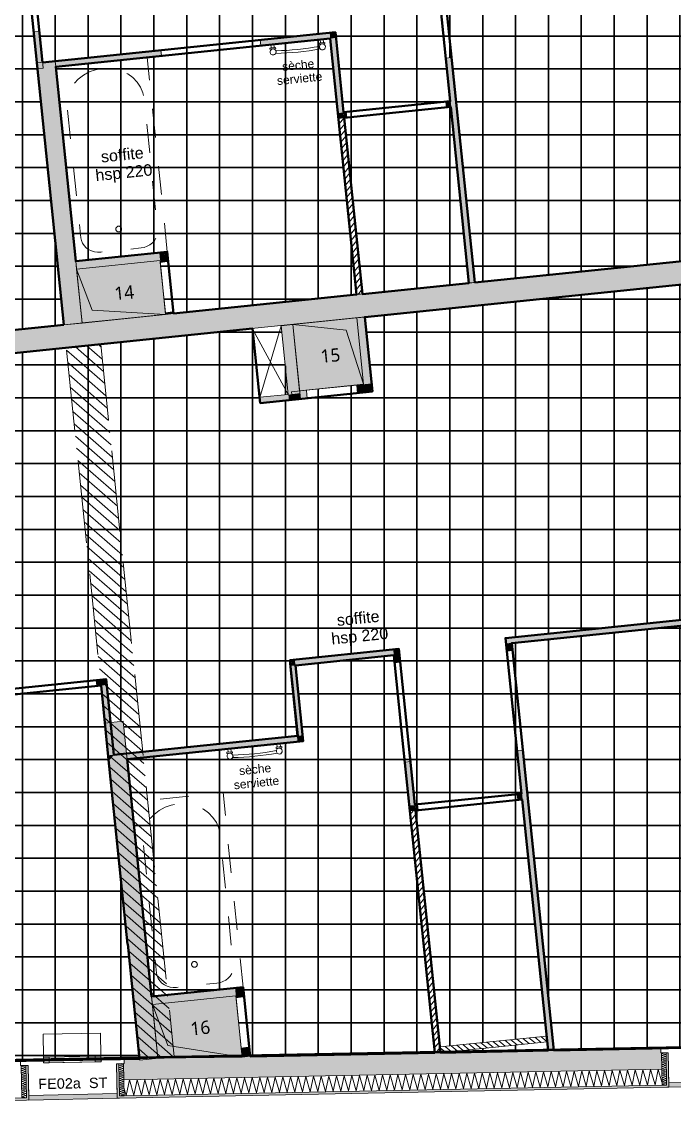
# Model space of a CAD drawing. Header units: metres. Extents: x 399 to 3028, y -427 to 863.
# Drawn here: x 721.58 to 727.25, y -333.66 to -324.22 of the extents above; entities that cross this region are included whole.
import ezdxf

# ---------------------------------------------------------------- set-up
doc = ezdxf.new("R2010")
doc.units = ezdxf.units.M
doc.linetypes.add('IMPORT-Lignes cachées _9_', pattern=[0.978056, 0.705556, -0.2725])
doc.linetypes.add('IMPORT-Traits plan _6_', pattern=[0.5, 0.25, -0.25])
for name, color, linetype, lineweight in [('01-Dalles_3D_Stylo_No__1', 250, 'Continuous', 9), ('01-Hatch poutres_Stylo_No__1', 250, 'Continuous', 9), ('01-Murs LOGTS', 250, 'Continuous', 9), ('01-Murs LOGTS_Stylo_No__1', 250, 'Continuous', 9), ('01-Murs_structure', 250, 'Continuous', 9), ('01-Murs_structure_Stylo_No__1', 250, 'Continuous', 9), ('01-Murs_structure_Stylo_No__2', 8, 'Continuous', 9), ('01-Poutres_structure_Stylo_No__1', 250, 'Continuous', 9), ('01-Tole ajourée_Stylo_No__1', 250, 'Continuous', 9), ('01-Tole ajourée_Stylo_No__2', 8, 'Continuous', 9), ('02-Cloisons_2nd oeuvre', 250, 'Continuous', 9), ('02-Cloisons_2nd oeuvre_Stylo_No__1', 250, 'Continuous', 9), ('02-Cloisons_2nd oeuvre_Stylo_No__47', 7, 'Continuous', 18), ('02-Gaines numerotées_Stylo_No__1', 250, 'Continuous', 9), ('02-Gaines numerotées_Stylo_No__2', 8, 'Continuous', 9), ('02-Gaines numerotées_Stylo_No__83', 7, 'Continuous', 18), ('03-Mobilier 2D_2D_Stylo_No__1', 250, 'Continuous', 9), ('03-Mobilier_3D_Stylo_No__2', 8, 'Continuous', 9), ('03-Radiateurs_Stylo_No__1', 250, 'Continuous', 9), ('04-Textes 50 _text_Stylo_No__7', 7, 'Continuous', 18), ('06-SHAB pièces 50_Stylo_No__102', 71, 'Continuous', 50), ('AES-Charge', 5, 'Continuous', 35), ('Fenêtres ARCHICAD_Stylo_No__1', 250, 'Continuous', 9), ('Marques de fenêtre ARCHICAD_Stylo_No__1', 250, 'Continuous', 9), ('Plan De Charge - PH R_1_dwg', 8, 'Continuous', 9)]:
    doc.layers.add(name, color=color, linetype=linetype, lineweight=lineweight)
doc.styles.add('Arial', font='arial.ttf', dxfattribs={"height": 0.1})
doc.styles.add('Arial_4', font='arial.ttf', dxfattribs={"height": 0.075})
doc.styles.add('Arial_6', font='arial.ttf', dxfattribs={"height": 0.09})
doc.styles.add('Malgun Gothic Semilight', font='malgunsl.ttf', dxfattribs={"height": 0.115})

# ---------------------------------------------------------------- blocks, each defined once
blk = doc.blocks.new('Plan De Charge - PH R_1_dwg__X390-779606-Plan De Charge - PH R_1 1_100')
at = {"layer": '01-Murs_structure_Stylo_No__2'}
blk.add_line((375.9722, -333.3267), (376.0042, -333.4373), dxfattribs=at)
at = {"layer": '01-Murs_structure_Stylo_No__2', "flags": 128}
for points in [[(374.8391, -333.3492), (374.8775, -333.4817), (374.9058, -333.3479)], [(374.9058, -333.3479), (374.9441, -333.4804), (374.9724, -333.3465)], [(374.9724, -333.3465), (375.0108, -333.479), (375.0391, -333.3452)], [(375.0391, -333.3452), (375.0774, -333.4777), (375.1057, -333.3439)], [(375.1057, -333.3439), (375.1441, -333.4764), (375.1724, -333.3426)], [(375.1724, -333.3426), (375.2107, -333.4751), (375.239, -333.3412)], [(375.239, -333.3412), (375.2774, -333.4737), (375.3057, -333.3399)], [(375.3057, -333.3399), (375.344, -333.4724), (375.3723, -333.3386)], [(375.3723, -333.3386), (375.4107, -333.4711), (375.439, -333.3373)], [(375.439, -333.3373), (375.4773, -333.4698), (375.5057, -333.3359)], [(375.5057, -333.3359), (375.544, -333.4685), (375.5723, -333.3346)], [(375.5723, -333.3346), (375.6107, -333.4671), (375.639, -333.3333)], [(375.639, -333.3333), (375.6773, -333.4658), (375.7056, -333.332)], [(375.7056, -333.332), (375.744, -333.4645), (375.7723, -333.3306)], [(375.7723, -333.3306), (375.8106, -333.4632), (375.8389, -333.3293)], [(375.8389, -333.3293), (375.8773, -333.4618), (375.9056, -333.328)], [(375.9056, -333.328), (375.9439, -333.4605), (375.9722, -333.3267)], [(371.3248, -333.4826), (371.3448, -333.5519), (371.3731, -333.418), (371.4115, -333.5506), (371.4398, -333.4167)], [(371.4398, -333.4167), (371.4781, -333.5492), (371.5064, -333.4154)], [(371.5064, -333.4154), (371.5448, -333.5479), (371.5731, -333.4141)], [(371.5731, -333.4141), (371.6114, -333.5466), (371.6398, -333.4127)], [(371.6398, -333.4127), (371.6781, -333.5453), (371.7064, -333.4114)], [(371.7064, -333.4114), (371.7448, -333.5439), (371.7731, -333.4101)], [(371.7731, -333.4101), (371.8114, -333.5426), (371.8397, -333.4088)], [(371.8397, -333.4088), (371.8781, -333.5413), (371.9064, -333.4075)], [(371.9064, -333.4075), (371.9447, -333.54), (371.973, -333.4061)], [(371.973, -333.4061), (372.0114, -333.5386), (372.0397, -333.4048)], [(372.0397, -333.4048), (372.078, -333.5373), (372.1063, -333.4035)], [(372.1063, -333.4035), (372.1447, -333.536), (372.173, -333.4022)], [(372.173, -333.4022), (372.2113, -333.5347), (372.2396, -333.4008)], [(372.2396, -333.4008), (372.278, -333.5333), (372.3063, -333.3995)], [(372.3063, -333.3995), (372.3446, -333.532), (372.3729, -333.3982)], [(372.3729, -333.3982), (372.4113, -333.5307), (372.4396, -333.3969)], [(372.4396, -333.3969), (372.4779, -333.5294), (372.5062, -333.3955)], [(372.5062, -333.3955), (372.5446, -333.528), (372.5729, -333.3942)], [(372.5729, -333.3942), (372.6112, -333.5267), (372.6396, -333.3929)], [(372.6396, -333.3929), (372.6779, -333.5254), (372.7062, -333.3916)], [(372.7062, -333.3916), (372.7446, -333.5241), (372.7729, -333.3902)], [(372.7729, -333.3902), (372.8112, -333.5227), (372.8395, -333.3889)], [(372.8395, -333.3889), (372.8779, -333.5214), (372.9062, -333.3876)], [(372.9062, -333.3876), (372.9445, -333.5201), (372.9728, -333.3863)], [(372.9728, -333.3863), (373.0112, -333.5188), (373.0395, -333.3849)], [(373.0395, -333.3849), (373.0778, -333.5175), (373.1061, -333.3836)], [(373.1061, -333.3836), (373.1445, -333.5161), (373.1728, -333.3823)], [(373.1728, -333.3823), (373.2111, -333.5148), (373.2394, -333.381)], [(373.2394, -333.381), (373.2778, -333.5135), (373.3061, -333.3796)], [(373.3061, -333.3796), (373.3444, -333.5122), (373.3727, -333.3783)], [(373.3727, -333.3783), (373.4111, -333.5108), (373.4394, -333.377)], [(373.4394, -333.377), (373.4777, -333.5095), (373.5061, -333.3757)], [(373.5061, -333.3757), (373.5444, -333.5082), (373.5727, -333.3743)], [(373.5727, -333.3743), (373.611, -333.5069), (373.6394, -333.373)], [(373.6394, -333.373), (373.6777, -333.5055), (373.706, -333.3717)], [(373.706, -333.3717), (373.7444, -333.5042), (373.7727, -333.3704)], [(373.7727, -333.3704), (373.811, -333.5029), (373.8393, -333.369)], [(373.8393, -333.369), (373.8777, -333.5016), (373.906, -333.3677)], [(373.906, -333.3677), (373.9443, -333.5002), (373.9726, -333.3664)], [(373.9726, -333.3664), (374.011, -333.4989), (374.0393, -333.3651)], [(374.0393, -333.3651), (374.0776, -333.4976), (374.1059, -333.3637)], [(374.1059, -333.3637), (374.1443, -333.4963), (374.1726, -333.3624)], [(374.1726, -333.3624), (374.2109, -333.4949), (374.2392, -333.3611)], [(374.2392, -333.3611), (374.2776, -333.4936), (374.3059, -333.3598)], [(374.3059, -333.3598), (374.3442, -333.4923), (374.3725, -333.3585)], [(374.3725, -333.3585), (374.4109, -333.491), (374.4392, -333.3571)], [(374.4392, -333.3571), (374.4775, -333.4896), (374.5059, -333.3558)], [(374.5059, -333.3558), (374.5442, -333.4883), (374.5725, -333.3545)], [(374.5725, -333.3545), (374.6109, -333.487), (374.6392, -333.3532)], [(374.6392, -333.3532), (374.6775, -333.4857), (374.7058, -333.3518)], [(374.7058, -333.3518), (374.7442, -333.4843), (374.7725, -333.3505)], [(374.7725, -333.3505), (374.8108, -333.483), (374.8391, -333.3492)]]:
    blk.add_lwpolyline(points, dxfattribs=at)
blk = doc.blocks.new('Plan De Charge - PH R_1_dwg__X393-779609-Plan De Charge - PH R_1 1_100')
at = {"layer": '01-Murs_structure_Stylo_No__2', "flags": 128}
for points in [[(370.4485, -333.293), (370.4319, -333.2978), (370.4701, -333.3059), (370.4323, -333.3169), (370.4705, -333.325)], [(370.4705, -333.325), (370.4326, -333.3359), (370.4709, -333.344)], [(370.4709, -333.344), (370.433, -333.355), (370.4713, -333.3631)], [(370.4713, -333.3631), (370.4334, -333.374), (370.4716, -333.3821)], [(370.4716, -333.3821), (370.4338, -333.393), (370.472, -333.4011)], [(370.472, -333.4011), (370.4342, -333.4121), (370.4724, -333.4202)], [(370.4724, -333.4202), (370.4345, -333.4311), (370.4728, -333.4392), (370.4349, -333.4502), (370.4732, -333.4583), (370.4353, -333.4692), (370.4735, -333.4773), (370.4357, -333.4883), (370.4739, -333.4964), (370.4361, -333.5073), (370.4743, -333.5154), (370.4364, -333.5264), (370.4747, -333.5344), (370.4368, -333.5454), (370.475, -333.5535), (370.4372, -333.5644), (370.4754, -333.5725)]]:
    blk.add_lwpolyline(points, dxfattribs=at)
blk = doc.blocks.new('Plan De Charge - PH R_1_dwg__X394-779610-Plan De Charge - PH R_1 1_100')
at = {"layer": '01-Murs_structure_Stylo_No__2', "flags": 128}
for points in [[(371.303, -333.276), (371.3198, -333.2802), (371.2819, -333.2898), (371.3202, -333.2992), (371.2823, -333.3088)], [(371.2823, -333.3088), (371.3205, -333.3183), (371.2827, -333.3279)], [(371.2827, -333.3279), (371.3209, -333.3373), (371.283, -333.3469)], [(371.283, -333.3469), (371.3213, -333.3564), (371.2834, -333.366)], [(371.2834, -333.366), (371.3217, -333.3754), (371.2838, -333.385)], [(371.2838, -333.385), (371.3221, -333.3945), (371.2842, -333.4041)], [(371.2842, -333.4041), (371.3224, -333.4135), (371.2845, -333.4231), (371.3228, -333.4325), (371.2849, -333.4421), (371.3232, -333.4516), (371.2853, -333.4612), (371.3236, -333.4706), (371.2857, -333.4802), (371.3239, -333.4897), (371.2861, -333.4993), (371.3243, -333.5087), (371.2864, -333.5183), (371.3247, -333.5278), (371.2868, -333.5374), (371.3251, -333.5468), (371.2872, -333.5564)]]:
    blk.add_lwpolyline(points, dxfattribs=at)
blk = doc.blocks.new('Plan De Charge - PH R_1_dwg__X395-779611-Plan De Charge - PH R_1 1_100')
at = {"layer": '01-Murs_structure_Stylo_No__2', "flags": 128}
for points in [[(376.0169, -333.1824), (376.0002, -333.1872), (376.0385, -333.1953), (376.0006, -333.2062), (376.0388, -333.2143)], [(376.0388, -333.2143), (376.001, -333.2253), (376.0392, -333.2334)], [(376.0392, -333.2334), (376.0014, -333.2443), (376.0396, -333.2524)], [(376.0396, -333.2524), (376.0017, -333.2634), (376.04, -333.2715)], [(376.04, -333.2715), (376.0021, -333.2824), (376.0404, -333.2905)], [(376.0404, -333.2905), (376.0025, -333.3015), (376.0407, -333.3095)], [(376.0407, -333.3095), (376.0029, -333.3205), (376.0411, -333.3286), (376.0033, -333.3395), (376.0415, -333.3476), (376.0036, -333.3586), (376.0419, -333.3667), (376.004, -333.3776), (376.0423, -333.3857), (376.0044, -333.3967), (376.0426, -333.4048), (376.0048, -333.4157), (376.043, -333.4238), (376.0051, -333.4348), (376.0434, -333.4429), (376.0055, -333.4538), (376.0438, -333.4619)]]:
    blk.add_lwpolyline(points, dxfattribs=at)
blk = doc.blocks.new('Plan De Charge - PH R_1_dwg_Fenêtre 22_3-779613-Plan De Charge - PH R_1 1_100')
at = {"layer": 'Fenêtres ARCHICAD_Stylo_No__1'}
for p, q in [((370.6744, -333.2185), (371.0743, -333.2106)), ((370.6749, -333.2435), (371.0748, -333.2356)), ((371.0753, -333.2606), (370.6754, -333.2685))]:
    blk.add_line(p, q, dxfattribs=at)
at = {"layer": 'Fenêtres ARCHICAD_Stylo_No__1', "flags": 128}
for points in [[(371.1203, -333.0096), (371.1243, -333.2096), (371.1253, -333.2596), (371.1243, -333.2096), (371.0743, -333.2106), (371.0753, -333.2606), (371.1253, -333.2596), (370.6254, -333.2695), (370.6244, -333.2195), (370.6204, -333.0195)], [(370.6244, -333.2195), (370.6744, -333.2185), (370.6754, -333.2685), (370.6254, -333.2695)]]:
    blk.add_lwpolyline(points, close=True, dxfattribs=at)
blk = doc.blocks.new('Plan De Charge - PH R_1_dwg-779150-Plan De Charge - PH R_1 1_100')
at = {"layer": '01-Murs LOGTS', "lineweight": 35}
blk.add_hatch(color=18, dxfattribs=at).paths.add_polyline_path([(366.5794, -327.4869), (377.6409, -326.347), (377.6204, -326.1481), (366.5589, -327.2879), (366.5682, -327.3786)])
at = {"layer": '01-Murs_structure', "lineweight": 35}
for color, points in [(18, [(371.3234, -333.4157), (376.002, -333.3227), (375.9992, -333.1827), (375.9942, -333.1827), (375.9934, -333.1428), (372.4048, -333.2141), (372.3445, -333.2196), (371.3249, -333.2356), (371.3234, -333.2756), (371.3207, -333.2757), (371.3212, -333.3052)]), (10, [(376.0451, -333.4819), (376.0651, -333.4815), (376.0592, -333.1815), (376.0392, -333.1828), (376.0447, -333.4619)]), (10, [(370.4768, -333.5925), (370.4968, -333.5921), (370.4908, -333.2922), (370.4708, -333.2935), (370.4764, -333.5725)]), (10, [(371.2666, -333.5768), (371.2866, -333.5764), (371.2807, -333.2765), (371.2607, -333.2769), (371.2658, -333.5369)]), (10, [(371.2866, -333.5764), (376.0451, -333.4819), (376.0447, -333.4619), (371.2862, -333.5564)]), (10, [(366.8942, -333.6637), (370.4768, -333.5925), (370.4764, -333.5725), (366.8921, -333.6437)])]:
    blk.add_hatch(color=color, dxfattribs=at).paths.add_polyline_path(points)
at = {"layer": '01-Tole ajourée_Stylo_No__2', "lineweight": 35}
for points in [[(376.0651, -333.4815), (376.835, -333.4662), (376.8342, -333.4262), (376.0643, -333.4415), (376.0651, -333.4814)], [(370.4968, -333.5922), (371.2666, -333.5768), (371.2658, -333.5369), (370.496, -333.5522), (370.4968, -333.5921)]]:
    blk.add_hatch(color=10, dxfattribs=at).paths.add_polyline_path(points)
at = {"layer": '02-Cloisons_2nd oeuvre', "lineweight": 35}
for points in [[(370.5672, -324.5737), (370.6169, -324.5686), (370.589, -324.2972), (370.5392, -324.3023), (370.5655, -324.5573)], [(372.5151, -324.4233), (373.1189, -324.3611), (373.1137, -324.3113), (372.5099, -324.3736)], [(373.1189, -324.3611), (373.1635, -324.3062), (373.1137, -324.3113), (373.1183, -324.356)], [(373.1189, -324.3611), (373.1686, -324.356), (373.1635, -324.3062), (373.123, -324.356)], [(373.1862, -325.014), (373.2359, -325.0089), (373.1686, -324.356), (373.1189, -324.3611), (373.1686, -324.8438)], [(370.7315, -324.6071), (371.6496, -324.5125), (371.6445, -324.4627), (370.7264, -324.5573), (370.728, -324.5737)], [(370.7315, -324.6071), (370.7264, -324.5573), (370.5672, -324.5737), (370.7264, -324.606)], [(374.3252, -326.4876), (374.375, -326.4825), (374.1736, -324.5278), (374.1239, -324.5335), (374.2902, -326.1481)], [(370.8018, -326.8507), (370.961, -326.8343), (370.7315, -324.6071), (370.5672, -324.5737), (370.7294, -326.1481)], [(374.129, -324.9607), (374.1673, -324.9568), (374.1622, -324.907), (374.1239, -324.911)], [(373.1906, -325.0574), (373.2404, -325.0523), (373.2352, -325.0089), (373.1862, -325.014)], [(373.2404, -325.0523), (373.2636, -325.0499), (373.2585, -325.0001), (373.2352, -325.0025), (373.2359, -325.0089)], [(370.9129, -326.3677), (371.639, -326.2929), (371.6319, -326.2233), (370.9057, -326.2981)], [(371.639, -326.2929), (371.7015, -326.2161), (371.6319, -326.2233), (371.639, -326.2929)], [(371.639, -326.2929), (371.7087, -326.2858), (371.7015, -326.2161), (371.6391, -326.2929)], [(371.6406, -326.3079), (371.7102, -326.3007), (371.7087, -326.2858), (371.639, -326.2929)], [(371.6871, -326.7595), (371.7567, -326.7523), (371.7553, -326.7384), (371.6857, -326.7455)], [(373.4086, -327.3686), (373.4783, -327.3614), (373.4188, -326.7845), (373.3492, -326.7917), (373.4086, -327.3686)], [(372.7541, -327.4559), (372.8536, -327.4457), (372.7921, -326.8491), (372.6927, -326.8593), (372.7216, -327.14)], [(373.4854, -327.4311), (373.4783, -327.3614), (373.4086, -327.3686), (373.4783, -327.4252)], [(373.4158, -327.4382), (373.4854, -327.4311), (373.4086, -327.3686), (373.4151, -327.4311)], [(372.5101, -327.5314), (372.7593, -327.5057), (372.7541, -327.4559), (372.5049, -327.4816), (372.5074, -327.5057)], [(372.7593, -327.5057), (372.8587, -327.4954), (372.7541, -327.4559), (372.7582, -327.4954)], [(372.8587, -327.4954), (372.8536, -327.4457), (372.7593, -327.4579), (372.8361, -327.4869)], [(372.7891, -327.5028), (372.9182, -327.4869), (372.9113, -327.4198), (372.8516, -327.426), (372.8587, -327.4954), (372.7891, -327.5026)], [(374.6484, -329.6243), (377.9436, -329.2848), (377.9385, -329.2351), (374.6433, -329.5745)], [(374.655, -329.6889), (374.7048, -329.6838), (374.6981, -329.6192), (374.6484, -329.6243)], [(372.816, -329.8131), (373.6715, -329.7249), (373.6664, -329.6752), (372.8109, -329.7633), (372.8114, -329.7685)], [(373.6715, -329.7249), (373.7161, -329.6701), (373.6664, -329.6752), (373.671, -329.7198)], [(373.6715, -329.7249), (373.7212, -329.7198), (373.7161, -329.6701), (373.6757, -329.7198)], [(373.6782, -329.7896), (373.7279, -329.7845), (373.7212, -329.7198), (373.6715, -329.7249)], [(372.816, -329.8131), (372.8109, -329.7633), (372.7611, -329.7685), (372.8109, -329.8089)], [(372.7663, -329.8182), (372.816, -329.8131), (372.7611, -329.7685), (372.7657, -329.8131)], [(372.8289, -330.426), (372.8786, -330.4209), (372.816, -329.8131), (372.7663, -329.8182), (372.8284, -330.4209)], [(371.088, -329.9911), (371.125, -329.9873), (371.1198, -329.9376), (371.0829, -329.9414)], [(371.125, -329.9873), (371.1696, -329.9324), (371.1198, -329.9376), (371.1244, -329.9822)], [(371.125, -329.9873), (371.1747, -329.9822), (371.1696, -329.9324), (371.1291, -329.9822)], [(371.1588, -330.3154), (371.2085, -330.3103), (371.1747, -329.9822), (371.125, -329.9873)], [(371.4593, -333.2329), (371.6199, -333.2297), (371.3179, -330.299), (371.1588, -330.3154), (371.1876, -330.5951), (371.2373, -330.59), (371.1927, -330.6448), (371.4584, -333.2239)], [(371.3519, -330.6284), (372.834, -330.4757), (372.8289, -330.426), (371.3467, -330.5787)], [(372.8837, -330.4706), (372.8786, -330.4209), (372.8289, -330.426), (372.8786, -330.4665)], [(372.834, -330.4757), (372.8837, -330.4706), (372.8289, -330.426), (372.8335, -330.4706)], [(371.1927, -330.6448), (371.2373, -330.59), (371.1876, -330.5951)], [(375.0129, -333.1623), (375.0631, -333.1613), (374.7917, -330.5495), (374.7443, -330.5549), (375.0123, -333.1566)], [(373.8065, -331.0354), (373.8563, -331.0302), (373.8171, -330.6499), (373.7673, -330.655)], [(374.7494, -330.9821), (374.7877, -330.9782), (374.7826, -330.9284), (374.7443, -330.9324)], [(373.811, -331.0788), (373.8607, -331.0737), (373.8556, -331.0303), (373.8065, -331.0354)], [(373.8607, -331.0737), (373.884, -331.0713), (373.8788, -331.0215), (373.8556, -331.0239), (373.8563, -331.0302)], [(371.5717, -332.7622), (372.2979, -332.6874), (372.2907, -332.6178), (371.5645, -332.6926)], [(372.2979, -332.6874), (372.3603, -332.6106), (372.2907, -332.6178), (372.2979, -332.6874)], [(372.2979, -332.6874), (372.3675, -332.6802), (372.3603, -332.6106), (372.2979, -332.6874)], [(372.2994, -332.7023), (372.369, -332.6951), (372.3675, -332.6802), (372.2979, -332.6874)], [(372.3527, -333.2195), (372.4223, -333.2123), (372.4141, -333.1328), (372.3448, -333.1428), (372.3522, -333.2152)]]:
    blk.add_hatch(color=18, dxfattribs=at).paths.add_polyline_path(points)
at = {"layer": '02-Cloisons_2nd oeuvre'}
h = blk.add_hatch(dxfattribs=at)
h.set_pattern_fill('FP_88', color=28, style=0, pattern_type=2)
h.set_pattern_definition([(50.883, (-84.054, 39.28), (-0.0294826514, 0.0239744294), [])])
h.paths.add_polyline_path([(373.3484, -326.5883), (373.3981, -326.5831), (373.2404, -325.0523), (373.1906, -325.0574), (373.303, -326.1481)])
at = {"layer": '02-Cloisons_2nd oeuvre', "lineweight": 35}
h = blk.add_hatch(color=18, dxfattribs=at)
h.paths.add_polyline_path([(373.3561, -327.4444), (373.4086, -327.439), (373.4086, -327.3686), (373.3492, -327.3771), (373.3542, -327.426)])
h.paths.add_polyline_path([(373.4086, -327.439), (373.4158, -327.4382), (373.4086, -327.3686), (373.4086, -327.4382)])
at = {"layer": '02-Cloisons_2nd oeuvre'}
h = blk.add_hatch(dxfattribs=at)
h.set_pattern_fill('FP_86', color=28, style=0, pattern_type=2)
h.set_pattern_definition([(50.883, (-84.054, 39.28), (-0.0287067922, 0.0233435234), [])])
h.paths.add_polyline_path([(374.0277, -333.1819), (374.0779, -333.1809), (373.8607, -331.0737), (373.811, -331.0788), (374.027, -333.1752)])
h = blk.add_hatch(dxfattribs=at)
h.set_pattern_fill('FP_87', color=28, style=0, pattern_type=2)
h.set_pattern_definition([(140.878, (-84.054, 39.28), (0.0233460284, 0.028704755), [])])
h.paths.add_polyline_path([(374.0779, -333.1809), (375.005, -333.0854), (374.9999, -333.0357), (374.0728, -333.1312), (374.0772, -333.1743)])
at = {"layer": '02-Gaines numerotées_Stylo_No__2', "lineweight": 35}
for points in [[(370.961, -326.8353), (371.6871, -326.7595), (371.6388, -326.2929), (370.9129, -326.3677), (370.961, -326.8343)], [(372.8515, -327.426), (373.4086, -327.3686), (373.3492, -326.7917), (372.7921, -326.8491), (372.8509, -327.4198)], [(371.6199, -333.2297), (372.3527, -333.2195), (372.2977, -332.6874), (371.5717, -332.7622), (371.619, -333.2209)]]:
    blk.add_hatch(color=10, dxfattribs=at).paths.add_polyline_path(points)
at = {"layer": 'AES-Charge'}
h = blk.add_hatch(dxfattribs=at)
h.set_pattern_fill('FP_93', color=1, style=0, pattern_type=2)
h.set_pattern_definition([(0, (46.337, 45.172), (0, 0.286), []), (90, (46.337, 45.172), (-0.286, 2e-17), [])])
h.paths.add_polyline_path([(373.8065, -331.0354), (373.8065, -331.0354), (373.8556, -331.0303)])
h.paths.add_polyline_path([(367.1789, -333.3051), (371.4584, -333.2239), (371.125, -329.9873), (371.088, -329.9911), (371.0829, -329.9414), (371.1696, -329.9324), (371.2085, -330.3103), (371.3179, -330.299), (371.3467, -330.5787), (372.8289, -330.426), (372.7611, -329.7685), (373.7161, -329.6701), (373.7279, -329.7845), (373.6782, -329.7896), (373.6715, -329.7249), (372.816, -329.8131), (372.8837, -330.4706), (371.3519, -330.6284), (371.5645, -332.6926), (372.3603, -332.6106), (372.3675, -332.6953), (372.2994, -332.7023), (372.3445, -333.14), (372.4141, -333.1328), (372.4223, -333.2057), (374.027, -333.1752), (373.7673, -330.655), (373.8171, -330.6499), (373.8563, -331.0239), (373.8788, -331.0215), (373.884, -331.0713), (373.8607, -331.0737), (374.0728, -333.1312), (374.9999, -333.0357), (374.7442, -330.5544), (374.7939, -330.5492), (375.0631, -333.1556), (378.3321, -333.0936), (377.9395, -329.2852), (374.6981, -329.6192), (374.7048, -329.6838), (374.655, -329.6889), (374.6433, -329.5745), (377.9343, -329.2351), (377.6367, -326.3475), (366.5794, -327.4869), (366.5845, -327.5369), (366.5796, -327.5375), (366.7282, -328.9798), (366.7332, -328.9793), (366.7519, -329.1608), (366.7469, -329.1614), (366.8432, -330.0964), (366.8482, -330.0959), (366.8769, -330.3747), (370.2175, -330.0305), (370.2226, -330.0803), (366.8821, -330.4245), (366.9709, -331.2867), (366.9659, -331.2872), (367.1504, -333.0777), (367.1554, -333.0772), (367.1736, -333.2535)])
h.paths.add_polyline_path([(368.2491, -333.2189), (367.4991, -333.2189), (367.4991, -333.1389), (368.2491, -333.1389)])
h.paths.add_polyline_path([(374.1567, -333.1728), (375.0123, -333.1566), (375.005, -333.0854), (374.4475, -333.1428)])
h.paths.add_polyline_path([(374.7494, -330.9821), (374.7443, -330.9324), (374.7826, -330.9284), (374.7877, -330.9782)])
h.paths.add_polyline_path([(377.1309, -329.4868), (377.1227, -329.4072), (377.8687, -329.3303), (377.8769, -329.4099)])
h.paths.add_polyline_path([(366.9173, -327.572), (366.9091, -327.4924), (367.6552, -327.4155), (367.6634, -327.4951)])
h.paths.add_polyline_path([(372.5101, -327.5314), (372.5049, -327.4816), (372.7541, -327.4559), (372.6927, -326.8593), (373.4188, -326.7845), (373.4854, -327.4311), (373.3561, -327.4444), (373.3492, -327.3747), (372.9113, -327.4198), (372.9184, -327.4895), (372.7541, -327.5062)])
h.paths.add_polyline_path([(366.5589, -327.2879), (370.8018, -326.8507), (370.5392, -324.3023), (370.589, -324.2972), (370.6169, -324.5686), (371.6445, -324.4627), (371.6496, -324.5125), (370.7315, -324.6071), (370.9057, -326.2981), (371.7015, -326.2161), (371.7087, -326.3008), (371.6406, -326.3079), (371.6872, -326.7454), (371.7553, -326.7384), (371.7568, -326.7523), (374.3252, -326.4876), (374.1238, -324.533), (374.1736, -324.5278), (374.3751, -326.4825), (377.6161, -326.1481), (377.3188, -323.2639), (374.0777, -323.5978), (374.0844, -323.6624), (374.0347, -323.6675), (374.028, -323.6029), (373.8722, -323.5255), (373.8945, -323.4807), (374.0373, -323.5517), (377.3137, -323.2137), (377.0162, -320.3282), (365.9592, -321.4683), (365.9643, -321.5179), (365.9595, -321.5184), (366.1081, -322.9607), (366.1129, -322.9602), (366.15, -323.32), (366.1451, -323.3205), (366.2415, -324.2556), (366.2464, -324.2551), (366.2729, -324.5126), (366.268, -324.5131), (366.5453, -327.1989), (366.5496, -327.1984)])
h.paths.add_polyline_path([(377.5922, -327.1998), (377.5153, -326.4537), (377.5949, -326.4455), (377.6718, -327.1916), (377.6283, -327.1961)])
h.paths.add_polyline_path([(366.8787, -327.1975), (366.8705, -327.1179), (367.6166, -327.041), (367.6248, -327.1206), (367.4371, -327.14)])
h.paths.add_polyline_path([(373.1862, -325.014), (373.1862, -325.014), (373.2352, -325.0089)])
h.paths.add_polyline_path([(373.3484, -326.5883), (373.1189, -324.3611), (372.5151, -324.4233), (372.5099, -324.3736), (373.1635, -324.3062), (373.2359, -325.0025), (373.2585, -325.0001), (373.2636, -325.0499), (373.2404, -325.0523), (373.3981, -326.5831)])
h.paths.add_polyline_path([(374.129, -324.9607), (374.1239, -324.911), (374.1622, -324.907), (374.1673, -324.9568)])
h.paths.add_polyline_path([(376.5105, -323.4654), (376.5023, -323.3858), (377.2483, -323.3089), (377.2565, -323.3885)])
h.paths.add_polyline_path([(370.4501, -323.4369), (370.4391, -323.3303), (372.9856, -323.0679), (372.8153, -321.4148), (372.7357, -321.423), (372.7288, -321.3533), (372.2909, -321.3984), (372.2981, -321.4681), (372.1687, -321.4814), (372.1021, -320.8349), (372.7984, -320.7631), (373.0354, -323.0628), (373.0498, -323.0613), (373.1152, -323.0938), (373.093, -323.1386), (373.0405, -323.1125), (370.4939, -323.3749), (370.4998, -323.4317)])
h.paths.add_polyline_path([(370.0295, -321.7016), (370.0244, -321.6519), (370.2736, -321.6262), (370.2121, -321.0296), (370.3116, -321.0193), (370.3782, -321.6657), (370.2121, -321.6828)])
h.paths.add_polyline_path([(366.2969, -321.5506), (366.2887, -321.471), (367.0348, -321.3941), (367.043, -321.4737), (366.5589, -321.5236)])
h.paths.add_polyline_path([(365.9386, -321.2687), (376.9957, -320.1288), (376.6983, -317.2436), (373.4078, -317.5827), (373.396, -317.4683), (373.4457, -317.4632), (373.4524, -317.5278), (376.6931, -317.1934), (376.3957, -314.308), (370.5368, -314.9118), (370.5384, -314.9267), (370.4687, -314.9339), (370.5154, -315.3714), (370.5835, -315.3644), (370.5922, -315.449), (369.7964, -315.531), (369.9706, -317.222), (371.5025, -317.0642), (371.5702, -317.7217), (372.4257, -317.6336), (372.4191, -317.5689), (372.4688, -317.5638), (372.4806, -317.6782), (371.5256, -317.7766), (371.4579, -317.1191), (369.8663, -317.283), (369.9341, -317.9406), (369.8474, -317.9495), (369.8422, -317.8998), (369.8792, -317.896), (369.5819, -315.0101), (365.3388, -315.4473), (365.348, -315.5366), (365.3432, -315.5371), (365.6199, -318.2229), (365.6247, -318.2224), (365.6361, -318.3331), (368.9768, -317.9889), (368.982, -318.0387), (365.6413, -318.3829), (365.6689, -318.6515), (365.6641, -318.652), (365.7605, -319.587), (365.7653, -319.5865), (365.7782, -319.7114), (365.7733, -319.7119), (365.9245, -321.154), (365.9268, -321.1537), (365.9385, -321.2674)])
h.paths.add_polyline_path([(366.2606, -321.198), (366.2524, -321.1185), (366.9985, -321.0416), (367.0067, -321.1212), (366.5589, -321.1673)])
h.paths.add_polyline_path([(376.9718, -321.1784), (376.895, -320.4324), (376.9745, -320.4242), (377.0514, -321.1702)])
h.paths.add_polyline_path([(372.0517, -320.6386), (371.9903, -320.042), (371.7411, -320.0676), (371.736, -320.0179), (372.1443, -319.9757), (372.1512, -320.0453), (372.5892, -320.0002), (372.582, -319.9306), (372.7113, -319.9172), (372.7779, -320.5638), (372.0917, -320.6345)])
h.paths.add_polyline_path([(376.8558, -320.0523), (376.7789, -319.3063), (376.8585, -319.2981), (376.9354, -320.0441), (376.9055, -320.0472)])
h.paths.add_polyline_path([(375.8692, -317.241), (375.861, -317.1614), (376.607, -317.0845), (376.6152, -317.1641), (376.331, -317.1934)])
h.paths.add_polyline_path([(372.3299, -316.7035), (372.1286, -314.7489), (372.1783, -314.7437), (372.336, -316.2746), (372.3592, -316.2722), (372.3644, -316.322), (372.3411, -316.3244), (372.3797, -316.6984)])
h.paths.add_polyline_path([(373.3068, -316.6029), (373.1053, -314.6472), (373.155, -314.6421), (373.3565, -316.5978)])
h.paths.add_polyline_path([(373.2298, -316.2328), (373.2247, -316.1831), (373.263, -316.1791), (373.2681, -316.2288)])
h.paths.add_polyline_path([(365.6788, -315.5511), (365.6706, -315.4716), (366.4167, -315.3947), (366.4249, -315.4743)])
h.paths.add_polyline_path([(365.3183, -315.2484), (371.4613, -314.6154), (371.3947, -313.9688), (371.524, -313.9555), (371.531, -314.0252), (371.9689, -313.98), (371.9617, -313.9104), (372.0413, -313.9022), (371.871, -312.2491), (369.3244, -312.5114), (369.3134, -312.4049), (369.3632, -312.3997), (369.369, -312.4566), (371.9156, -312.1942), (371.9617, -312.158), (371.9926, -312.1973), (371.9351, -312.2425), (371.9207, -312.2439), (372.1577, -314.5436), (376.3751, -314.1085), (376.0778, -311.2235), (372.8, -311.5625), (372.6765, -311.6596), (372.6456, -311.6203), (372.7824, -311.5128), (372.7757, -311.4482), (372.8254, -311.443), (372.8349, -311.5074), (376.0726, -311.1733), (375.7751, -308.2877), (369.9166, -308.8917), (369.9181, -308.9066), (369.8485, -308.9138), (369.8951, -309.3513), (369.9632, -309.3443), (369.9719, -309.4288), (369.1761, -309.5108), (369.3504, -311.2019), (370.2685, -311.1073), (370.2736, -311.157), (369.2461, -311.2629), (369.274, -311.5343), (369.2243, -311.5394), (368.9616, -308.99), (364.7185, -309.4274), (364.7276, -309.5161), (364.7229, -309.5166), (364.9996, -312.2024), (365.0044, -312.2019), (365.0331, -312.4805), (365.0283, -312.4809), (365.1247, -313.416), (365.1294, -313.4155), (365.1578, -313.6911), (365.1531, -313.6916), (365.3017, -315.1339), (365.3064, -315.1335), (365.3182, -315.2479)])
h.paths.add_polyline_path([(365.6404, -315.1779), (365.6322, -315.0983), (366.3782, -315.0214), (366.3864, -315.101)])
h.paths.add_polyline_path([(369.5713, -314.8101), (369.5099, -314.2135), (369.2607, -314.2391), (369.2555, -314.1894), (369.6042, -314.1535), (369.6708, -314.7998), (369.6093, -314.8062)])
h.paths.add_polyline_path([(376.2355, -314.0322), (376.1587, -313.2861), (376.2383, -313.2779), (376.3151, -314.024), (376.2849, -314.0271)])
h.paths.add_polyline_path([(375.2489, -311.2208), (375.2407, -311.1413), (375.9868, -311.0644), (375.995, -311.144), (375.7107, -311.1733)])
h.paths.add_polyline_path([(371.1391, -311.0679), (371.1339, -311.0181), (371.7377, -310.9559), (371.5083, -308.7287), (371.5581, -308.7236), (371.7158, -310.2545), (371.739, -310.2521), (371.7441, -310.3018), (371.7209, -310.3042), (371.7926, -311.0005), (371.4715, -311.0336)])
h.paths.add_polyline_path([(372.6865, -310.5827), (372.4851, -308.627), (372.5348, -308.6219), (372.7363, -310.5776)])
h.paths.add_polyline_path([(372.6095, -310.2126), (372.6044, -310.1629), (372.6427, -310.159), (372.6478, -310.2087)])
h.paths.add_polyline_path([(365.0586, -309.531), (365.0504, -309.4514), (365.7964, -309.3745), (365.8046, -309.4541), (365.6121, -309.474)])
h.paths.add_polyline_path([(364.7174, -309.4174), (375.7741, -308.2772), (375.7628, -308.1683), (364.7062, -309.308), (364.7127, -309.3714)])
at = {"layer": '01-Dalles_3D_Stylo_No__1', "flags": 128}
blk.add_lwpolyline([(358.7162, -303.8138), (357.8979, -303.8982), (358.3529, -306.0327), (363.4685, -305.5057), (363.6105, -306.8847), (365.8664, -306.6515), (366.1258, -309.1613), (364.7061, -309.308), (367.1802, -333.3179), (378.3371, -333.0963), (375.7491, -307.9881), (377.8072, -307.7761), (377.5768, -305.5407), (379.1735, -305.3762), (378.4677, -298.5269), (358.47, -301.4251)], close=True, dxfattribs=at)
at = {"layer": '01-Hatch poutres_Stylo_No__1'}
for p, q in [((370.8246, -327.0724), (371.1573, -327.3626)), ((370.903, -327.0438), (371.1463, -327.256)), ((371.0024, -327.0335), (371.1353, -327.1495)), ((371.1017, -327.0232), (371.1243, -327.043)), ((370.8357, -327.179), (371.1682, -327.4691)), ((370.8467, -327.2855), (371.1792, -327.5757)), ((370.8577, -327.3921), (371.1902, -327.6822)), ((370.8687, -327.4987), (371.2012, -327.7888)), ((370.8797, -327.6052), (371.2122, -327.8953)), ((370.8907, -327.7118), (371.2231, -328.0018)), ((370.9017, -327.8184), (371.2341, -328.1084)), ((370.9128, -327.925), (371.2451, -328.2149)), ((370.9238, -328.0315), (371.2561, -328.3215)), ((370.9348, -328.1381), (371.2671, -328.428)), ((370.9458, -328.2447), (371.278, -328.5345)), ((370.9568, -328.3512), (371.289, -328.6411)), ((370.9678, -328.4578), (371.3, -328.7476)), ((370.9788, -328.5644), (371.311, -328.8542)), ((370.9899, -328.671), (371.322, -328.9607)), ((371.0009, -328.7775), (371.3329, -329.0673)), ((371.0119, -328.8841), (371.3439, -329.1738)), ((371.0229, -328.9907), (371.3549, -329.2803)), ((371.0339, -329.0972), (371.3659, -329.3869)), ((371.0449, -329.2038), (371.3769, -329.4934)), ((371.056, -329.3104), (371.3878, -329.6)), ((371.067, -329.417), (371.3988, -329.7065)), ((371.078, -329.5235), (371.4098, -329.813)), ((371.089, -329.6301), (371.4208, -329.9196)), ((371.1, -329.7367), (371.4318, -330.0261)), ((371.111, -329.8432), (371.4427, -330.1327)), ((371.122, -329.9498), (371.4537, -330.2392)), ((371.1331, -330.0564), (371.4647, -330.3457)), ((371.1441, -330.163), (371.4757, -330.4523)), ((371.1551, -330.2695), (371.4867, -330.5588)), ((371.1661, -330.3761), (371.4976, -330.6654)), ((371.1771, -330.4827), (371.5086, -330.7719)), ((371.1881, -330.5892), (371.5196, -330.8785)), ((371.1991, -330.6958), (371.5306, -330.985)), ((371.2102, -330.8024), (371.5416, -331.0915)), ((371.2212, -330.909), (371.5526, -331.1981)), ((371.2322, -331.0155), (371.5635, -331.3046)), ((371.2432, -331.1221), (371.5745, -331.4112)), ((371.2542, -331.2287), (371.5855, -331.5177)), ((371.2652, -331.3352), (371.5965, -331.6242)), ((371.2763, -331.4418), (371.6075, -331.7308)), ((371.2873, -331.5484), (371.6184, -331.8373)), ((371.2983, -331.655), (371.6294, -331.9439)), ((371.3093, -331.7615), (371.6404, -332.0504)), ((371.3203, -331.8681), (371.6514, -332.157)), ((371.3313, -331.9747), (371.6624, -332.2635)), ((371.3423, -332.0812), (371.6733, -332.37)), ((371.3534, -332.1878), (371.6843, -332.4766)), ((371.3644, -332.2944), (371.6953, -332.5831)), ((371.3754, -332.401), (371.7063, -332.6897)), ((371.3864, -332.5075), (371.7173, -332.7962)), ((371.3974, -332.6141), (371.7282, -332.9027)), ((371.4084, -332.7207), (371.7392, -333.0093)), ((371.4194, -332.8272), (371.7502, -333.1158)), ((371.4305, -332.9338), (371.7539, -333.216)), ((371.4415, -333.0404), (371.6545, -333.2263)), ((371.4525, -333.147), (371.5552, -333.2365))]:
    blk.add_line(p, q, dxfattribs=at)
at = {"layer": '01-Murs LOGTS_Stylo_No__1', "flags": 128}
blk.add_lwpolyline([(377.6204, -326.1481), (366.5589, -327.2879), (366.5794, -327.4869), (377.6409, -326.347)], close=True, dxfattribs=at)
at = {"layer": '01-Murs_structure_Stylo_No__1'}
for p, q in [((375.9934, -333.1428), (375.9634, -333.1434)), ((371.3249, -333.2356), (371.3549, -333.235)), ((371.3234, -333.4157), (376.002, -333.3227)), ((376.0047, -333.4627), (376.0447, -333.4619)), ((370.4364, -333.5733), (370.4764, -333.5725)), ((371.3262, -333.5556), (371.2862, -333.5564))]:
    blk.add_line(p, q, dxfattribs=at)
at = {"layer": '01-Murs_structure_Stylo_No__1', "flags": 128}
for points in [[(370.4968, -333.5921), (370.4768, -333.5925), (366.8741, -333.6641), (366.872, -333.6441), (366.8126, -333.0673), (366.8105, -333.0474), (366.8304, -333.0454), (366.9697, -333.031), (367.109, -333.0167), (367.1156, -333.0813), (367.1554, -333.0772), (367.1802, -333.3179), (370.425, -333.2535), (370.395, -333.2541)], [(370.425, -333.2535), (370.4258, -333.2935), (370.4908, -333.2922), (370.4936, -333.4321), (370.4964, -333.5721), (370.4968, -333.5921), (370.4908, -333.2922), (370.4708, -333.2926), (370.4764, -333.5725), (370.4708, -333.2926), (370.4308, -333.2934), (370.4336, -333.4333), (370.4364, -333.5733), (367.0325, -333.6409), (366.8921, -333.6437), (366.8777, -333.504), (366.8366, -333.105), (366.9759, -333.0907), (367.1151, -333.0763), (367.111, -333.0366), (366.8325, -333.0653), (367.111, -333.0366)], [(376.0647, -333.4615), (376.0619, -333.3215), (376.0592, -333.1815), (375.9942, -333.1828), (375.9934, -333.1428), (371.6199, -333.2297)], [(371.4593, -333.2329), (371.3249, -333.2356), (371.3257, -333.2756), (371.2607, -333.2769), (371.2635, -333.4168), (371.2662, -333.5568), (371.2666, -333.5768), (371.2866, -333.5764), (376.0451, -333.4819), (376.0651, -333.4815), (376.0647, -333.4615)], [(376.0651, -333.4815), (376.0592, -333.1815), (376.0392, -333.1819), (376.0447, -333.4619), (376.0392, -333.1819), (375.9992, -333.1827), (376.002, -333.3227), (376.0047, -333.4627), (371.3262, -333.5556), (371.3234, -333.4157), (371.3207, -333.2757), (371.2807, -333.2765), (371.2862, -333.5564), (371.2807, -333.2765)], [(371.2807, -333.2765), (371.2607, -333.2769), (371.2666, -333.5768)]]:
    blk.add_lwpolyline(points, dxfattribs=at)
at = {"layer": '01-Poutres_structure_Stylo_No__1', "linetype": 'IMPORT-Lignes cachées _9_', "flags": 128}
blk.add_lwpolyline([(371.4625, -333.2461), (371.7609, -333.2153), (371.1221, -327.0211), (370.8236, -327.0519)], close=True, dxfattribs=at)
at = {"layer": '01-Tole ajourée_Stylo_No__1', "flags": 128}
for points in [[(376.835, -333.4662), (376.0651, -333.4815), (376.0643, -333.4415), (376.8342, -333.4262)], [(371.2666, -333.5769), (370.4968, -333.5922), (370.496, -333.5522), (371.2658, -333.5369)]]:
    blk.add_lwpolyline(points, close=True, dxfattribs=at)
at = {"layer": '02-Cloisons_2nd oeuvre_Stylo_No__1'}
for p, q in [((373.2359, -325.0089), (373.1862, -325.014)), ((372.0895, -326.9113), (372.0895, -326.9113)), ((373.8563, -331.0302), (373.8065, -331.0354))]:
    blk.add_line(p, q, dxfattribs=at)
at = {"layer": '02-Cloisons_2nd oeuvre_Stylo_No__1', "flags": 128}
for points in [[(370.7264, -324.5573), (370.5672, -324.5737), (370.8019, -326.8518), (370.9611, -326.8354), (370.7315, -324.6071), (370.7264, -324.5573), (370.7315, -324.6071)], [(373.2404, -325.0523), (373.3981, -326.5831), (373.3484, -326.5883), (373.1862, -325.014), (373.1906, -325.0574)], [(371.6857, -326.7455), (371.6872, -326.7605), (371.7568, -326.7533), (371.7553, -326.7384), (371.7102, -326.3007), (371.7087, -326.2858), (371.7015, -326.2161), (370.9057, -326.2981), (370.9129, -326.3677), (371.639, -326.2929), (371.6406, -326.3079), (371.6857, -326.7455)], [(372.9113, -327.4198), (372.7819, -327.4332), (372.7891, -327.5028), (372.9184, -327.4895), (373.3561, -327.4444), (373.4158, -327.4382), (373.4854, -327.4311), (373.4188, -326.7845), (373.3492, -326.7917), (373.4086, -327.3686), (373.3489, -327.3747), (372.9113, -327.4198)], [(372.7593, -327.5057), (372.8587, -327.4954), (372.7921, -326.8491), (372.6927, -326.8593), (372.7541, -327.4559)], [(371.6199, -333.2297), (371.3179, -330.299), (371.1588, -330.3154), (371.4593, -333.2329)], [(373.811, -331.0788), (373.8065, -331.0354), (374.0277, -333.1819), (374.0779, -333.1809), (375.005, -333.0854), (374.9999, -333.0357), (374.0728, -333.1312), (373.8607, -331.0737)], [(372.3445, -333.14), (372.3527, -333.2195), (372.4223, -333.2123), (372.4141, -333.1328), (372.369, -332.6951), (372.3675, -332.6802), (372.3603, -332.6106), (371.5645, -332.6926), (371.5717, -332.7622), (372.2979, -332.6874), (372.2994, -332.7023), (372.3445, -333.14)]]:
    blk.add_lwpolyline(points, dxfattribs=at)
for points in [[(371.7255, -326.7414), (371.7553, -326.7384), (371.7102, -326.3007), (371.6804, -326.3038), (371.6406, -326.3079), (371.6857, -326.7455)], [(372.9154, -327.4596), (372.9184, -327.4895), (373.3561, -327.4444), (373.353, -327.4145), (373.3489, -327.3747), (372.9113, -327.4198)], [(372.3843, -333.1359), (372.4141, -333.1328), (372.369, -332.6951), (372.3392, -332.6982), (372.2994, -332.7023), (372.3445, -333.14)]]:
    blk.add_lwpolyline(points, close=True, dxfattribs=at)
at = {"layer": '02-Cloisons_2nd oeuvre_Stylo_No__47', "flags": 128}
for points in [[(370.5723, -324.6235), (370.5392, -324.3023), (370.589, -324.2972), (370.6221, -324.6183)], [(373.1686, -324.356), (373.1635, -324.3062), (372.5099, -324.3736), (372.5151, -324.4233), (373.1189, -324.3611), (373.1862, -325.014), (373.2359, -325.0089)], [(374.3751, -326.4835), (374.3253, -326.4887), (374.1238, -324.533), (374.1736, -324.5278)], [(377.9385, -329.2351), (374.6433, -329.5745), (374.6484, -329.6243), (377.9436, -329.2848)], [(373.6715, -329.7249), (372.816, -329.8131), (372.8786, -330.4209), (372.8837, -330.4706), (371.3519, -330.6284), (371.3467, -330.5787), (372.8289, -330.426), (372.7611, -329.7685), (372.8109, -329.7633), (373.6664, -329.6752), (373.7161, -329.6701), (373.7279, -329.7845), (373.6782, -329.7896)], [(375.0631, -333.1613), (375.0129, -333.1623), (374.7442, -330.5544), (374.7939, -330.5492)]]:
    blk.add_lwpolyline(points, close=True, dxfattribs=at)
for points in [[(370.7264, -324.5573), (371.6445, -324.4627), (371.6496, -324.5125), (370.7315, -324.6071)], [(374.1239, -324.911), (374.129, -324.9607), (374.1673, -324.9568), (374.1622, -324.907), (374.1239, -324.911)], [(373.2352, -325.0025), (373.2585, -325.0001), (373.2636, -325.0499), (373.2404, -325.0523), (373.1906, -325.0574), (373.2404, -325.0523)], [(372.7541, -327.4559), (372.5049, -327.4816), (372.5101, -327.5314), (372.7593, -327.5057)], [(374.655, -329.6889), (374.7048, -329.6838), (374.6981, -329.6192), (374.6484, -329.6243), (374.655, -329.6889)], [(371.2373, -330.59), (371.1747, -329.9822), (371.1696, -329.9324), (371.0829, -329.9414), (371.088, -329.9911), (371.125, -329.9873), (371.1876, -330.5951), (371.1927, -330.6448)], [(373.8171, -330.6499), (373.7673, -330.655), (373.8065, -331.0354), (373.8563, -331.0302), (373.8171, -330.6499)], [(374.7443, -330.9324), (374.7494, -330.9821), (374.7877, -330.9782), (374.7826, -330.9284), (374.7443, -330.9324)], [(373.8556, -331.0239), (373.8788, -331.0215), (373.884, -331.0713), (373.8607, -331.0737), (373.811, -331.0788), (373.8607, -331.0737)]]:
    blk.add_lwpolyline(points, dxfattribs=at)
at = {"layer": '02-Gaines numerotées_Stylo_No__2', "flags": 128}
for points in [[(370.9129, -326.3677), (370.961, -326.8353), (371.6872, -326.7605), (371.639, -326.2929)], [(373.3492, -326.7917), (373.4086, -327.3686), (372.8515, -327.426), (372.7921, -326.8491)], [(371.5717, -332.7622), (371.6199, -333.2297), (372.3527, -333.2195), (372.2979, -332.6874)]]:
    blk.add_lwpolyline(points, close=True, dxfattribs=at)
at = {"layer": '02-Gaines numerotées_Stylo_No__83', "flags": 128}
for points in [[(371.6872, -326.7605), (371.0472, -326.724), (370.9128, -326.3677), (370.9611, -326.8354)], [(373.4086, -327.3686), (373.2577, -326.8988), (372.7921, -326.8491), (373.3492, -326.7917)], [(372.3527, -333.2195), (371.706, -333.1184), (371.5716, -332.7622), (371.6199, -333.2298)]]:
    blk.add_lwpolyline(points, close=True, dxfattribs=at)
at = {"layer": '03-Mobilier 2D_2D_Stylo_No__1', "flags": 128}
for points in [[(373.0576, -324.3674), (373.0301, -324.3702), (373.0332, -324.3995), (373.0606, -324.3966)], [(372.6431, -324.4397), (372.6441, -324.4496), (372.5944, -324.4548), (372.5934, -324.4448)], [(372.6289, -324.4116), (372.6015, -324.4144), (372.6045, -324.4437), (372.632, -324.4408)], [(373.0717, -324.3955), (373.0728, -324.4054), (373.023, -324.4106), (373.022, -324.4006)], [(372.6826, -330.4913), (372.6552, -330.4942), (372.6582, -330.5234), (372.6856, -330.5206)], [(372.2682, -330.5636), (372.2692, -330.5736), (372.2195, -330.5787), (372.2184, -330.5687)], [(372.254, -330.5355), (372.2266, -330.5384), (372.2296, -330.5676), (372.257, -330.5648)], [(372.6968, -330.5194), (372.6978, -330.5294), (372.6481, -330.5345), (372.6471, -330.5245)]]:
    blk.add_lwpolyline(points, close=True, dxfattribs=at)
at = {"layer": '03-Mobilier 2D_2D_Stylo_No__1', "linetype": 'IMPORT-Traits plan _6_', "flags": 128}
for points in [[(371.7015, -326.2161), (371.5273, -324.5251), (370.7315, -324.6071), (370.9057, -326.2981)], [(370.949, -326.0943), (370.954, -326.1185), (370.9636, -326.1415), (370.9776, -326.1625), (370.9956, -326.181), (371.017, -326.1964), (371.0412, -326.2081), (371.0674, -326.2159), (371.0949, -326.2195), (371.1227, -326.2188), (371.4729, -326.1827), (371.5003, -326.1777), (371.5264, -326.1686), (371.5505, -326.1556), (371.5718, -326.1392), (371.5896, -326.1198), (371.6034, -326.0981), (371.6129, -326.0746), (371.6176, -326.0501), (371.6175, -326.0254), (371.4999, -324.8839), (371.4895, -324.8331), (371.4693, -324.7848), (371.4399, -324.7406), (371.4021, -324.7018), (371.3572, -324.6695), (371.3064, -324.6449), (371.2514, -324.6285), (371.1937, -324.621), (371.1352, -324.6224), (371.0776, -324.6329), (371.0227, -324.6521), (370.9722, -324.6793), (370.9275, -324.7138), (370.8901, -324.7545), (370.861, -324.8002), (370.8412, -324.8495), (370.8312, -324.9009), (370.8315, -324.9528)], [(372.3603, -332.6106), (372.1861, -330.9195), (371.3903, -331.0015), (371.5645, -332.6926)], [(371.6079, -332.4887), (371.6128, -332.5129), (371.6224, -332.5359), (371.6364, -332.557), (371.6544, -332.5755), (371.6758, -332.5908), (371.7, -332.6025), (371.7262, -332.6103), (371.7537, -332.6139), (371.7815, -332.6132), (372.1317, -332.5772), (372.1591, -332.5722), (372.1852, -332.5631), (372.2093, -332.5501), (372.2306, -332.5337), (372.2484, -332.5143), (372.2623, -332.4925), (372.2717, -332.469), (372.2764, -332.4446), (372.2763, -332.4198), (372.1587, -331.2784), (372.1484, -331.2275), (372.1281, -331.1792), (372.0987, -331.135), (372.0609, -331.0962), (372.016, -331.064), (371.9652, -331.0393), (371.9102, -331.023), (371.8525, -331.0154), (371.794, -331.0169), (371.7364, -331.0274), (371.6815, -331.0465), (371.631, -331.0737), (371.5863, -331.1082), (371.5489, -331.149), (371.5198, -331.1947), (371.5, -331.244), (371.4901, -331.2953), (371.4903, -331.3472)]]:
    blk.add_lwpolyline(points, close=True, dxfattribs=at)
at = {"layer": '03-Mobilier 2D_2D_Stylo_No__1', "linetype": 'IMPORT-Traits plan _6_'}
for centre in [(371.279, -326.0184), (371.9378, -332.4128)]:
    blk.add_circle(centre, 0.025, dxfattribs=at)
at = {"layer": '03-Mobilier 2D_2D_Stylo_No__1'}
for centre, radius, start, end in [((372.6219, -324.4781), 0.026, 118.92934, 298.92934), ((372.6219, -324.4781), 0.026, 298.92934, 118.92934), ((372.6015, -322.1548), 2.3365, 271.05462, 280.60101), ((372.5992, -322.1321), 2.3365, 271.14763, 280.49785), ((373.0506, -324.4339), 0.026, 118.92934, 298.92934), ((373.0506, -324.4339), 0.026, 170.48294, 222.48749), ((373.0506, -324.4339), 0.026, 298.92934, 118.92934), ((372.6219, -324.4781), 0.026, 330.37823, 22.26712), ((372.247, -330.602), 0.026, 118.92934, 298.92934), ((372.247, -330.602), 0.026, 298.92934, 118.92934), ((372.2266, -328.2787), 2.3365, 271.05462, 280.60101), ((372.247, -330.602), 0.026, 330.37823, 22.26712), ((372.2243, -328.2561), 2.3365, 271.14763, 280.49785), ((372.6756, -330.5578), 0.026, 118.92934, 298.92934), ((372.6756, -330.5578), 0.026, 170.48294, 222.48749), ((372.6756, -330.5578), 0.026, 298.92934, 118.92934)]:
    blk.add_arc(centre, radius, start, end, dxfattribs=at)
at = {"layer": '03-Mobilier_3D_Stylo_No__2'}
for p, q in [((372.4435, -326.8849), (372.7542, -327.4563)), ((372.6927, -326.8593), (372.5055, -327.482))]:
    blk.add_line(p, q, dxfattribs=at)
at = {"layer": '06-SHAB pièces 50_Stylo_No__102', "flags": 128}
for points in [[(370.8019, -326.8517), (370.767, -326.513), (370.4391, -323.3303), (372.9856, -323.0679), (372.8153, -321.4148), (372.1687, -321.4814), (372.1021, -320.8349), (370.3116, -321.0193), (370.3782, -321.6656), (370.0295, -321.7016), (369.9629, -321.055), (365.959, -321.4676), (366.5587, -327.2889)], [(374.028, -323.6029), (373.0405, -323.1125), (371.7274, -323.2478), (370.4939, -323.3749), (370.6169, -324.5686), (373.1635, -324.3062), (373.2352, -325.0025), (374.1622, -324.907)], [(374.3751, -326.4835), (377.6205, -326.1492), (377.3232, -323.2634), (374.0777, -323.5978)], [(373.1189, -324.3611), (370.7315, -324.6071), (370.9057, -326.2981), (371.7015, -326.2161), (371.7567, -326.7522), (373.3483, -326.5882)], [(374.1672, -324.9568), (373.2402, -325.0523), (373.398, -326.5832), (374.3249, -326.4877)], [(374.7826, -330.9284), (374.6431, -329.5746), (377.9385, -329.235), (377.6411, -326.349), (373.4188, -326.784), (373.4854, -327.4305), (372.51, -327.531), (372.4434, -326.8845), (366.5793, -327.4887), (366.8767, -330.3747), (371.1696, -329.9324), (371.2374, -330.5907), (371.9041, -330.522), (372.8364, -330.4259), (372.7686, -329.7677), (373.7161, -329.6701), (373.8556, -331.0239)], [(375.0631, -333.1613), (378.3371, -333.0963), (377.9436, -329.2848), (374.6981, -329.6192)], [(372.3603, -332.6106), (372.4225, -333.2138), (374.0277, -333.1819), (373.811, -331.0788), (373.7393, -330.3825), (373.6715, -329.7249), (372.816, -329.8131), (372.8837, -330.4706), (371.3519, -330.6284), (371.5645, -332.6926)], [(367.1791, -333.3102), (371.4593, -333.2329), (371.3568, -332.2367), (371.3567, -332.2367), (371.1885, -330.6042), (371.125, -329.9875), (369.8612, -330.1177), (366.8818, -330.4247)], [(374.788, -330.9792), (373.861, -331.0747), (374.0779, -333.1809), (375.0129, -333.1623)]]:
    blk.add_lwpolyline(points, close=True, dxfattribs=at)
at = {"layer": 'AES-Charge', "color": 20, "lineweight": 50, "flags": 128}
blk.add_lwpolyline([(364.7011, -309.3048), (375.7625, -308.1646), (378.3321, -333.0936), (367.1738, -333.3052), (364.7011, -309.3048)], dxfattribs=at)
for name in ['Plan De Charge - PH R_1_dwg_Fenêtre 22_3-779613-Plan De Charge - PH R_1 1_100', 'Plan De Charge - PH R_1_dwg__X395-779611-Plan De Charge - PH R_1 1_100', 'Plan De Charge - PH R_1_dwg__X393-779609-Plan De Charge - PH R_1 1_100', 'Plan De Charge - PH R_1_dwg__X394-779610-Plan De Charge - PH R_1 1_100', 'Plan De Charge - PH R_1_dwg__X390-779606-Plan De Charge - PH R_1 1_100']:
    blk.add_blockref(name, (0, 0))
at = {"layer": '02-Gaines numerotées_Stylo_No__1', "color": 7, "char_height": 0.115, "attachment_point": 1, "rotation": 5.88238, "line_spacing_factor": 1.113779, "style": 'Malgun Gothic Semilight'}
for s, insert, width in [('14', (371.2354, -326.5233), 0.179831), ('15', (373.029, -327.069), 0.17522), ('16', (371.8974, -332.9171), 0.17522)]:
    blk.add_mtext(s, dxfattribs=dict(at, insert=insert, width=width))
at = {"layer": '03-Radiateurs_Stylo_No__1', "color": 7, "char_height": 0.075, "attachment_point": 1, "rotation": 5.88238, "line_spacing_factor": 0.941778, "style": 'Arial_4'}
for s, insert, width in [('sèche', (372.697, -324.5693), 0.334235), ('serviette', (372.6512, -324.6923), 0.473806), ('sèche', (372.3221, -330.6933), 0.334235), ('serviette', (372.2762, -330.8163), 0.473806)]:
    blk.add_mtext(s, dxfattribs=dict(at, insert=insert, width=width))
at = {"layer": '04-Textes 50 _text_Stylo_No__7', "char_height": 0.1, "attachment_point": 1, "rotation": 5.88238, "line_spacing_factor": 0.941778, "style": 'Arial'}
for s, insert, width in [('soffite', (371.1191, -325.3408), 0.445649), ('hsp 220', (371.0711, -325.5022), 0.595014), ('soffite', (373.1706, -329.3713), 0.445649), ('hsp 220', (373.1227, -329.5328), 0.595014)]:
    blk.add_mtext(s, dxfattribs=dict(at, insert=insert, width=width))
at = {"layer": 'Marques de fenêtre ARCHICAD_Stylo_No__1', "color": 7, "insert": (370.5786, -333.408), "char_height": 0.09, "width": 0.718425, "attachment_point": 1, "rotation": 1.13823, "line_spacing_factor": 0.941778, "style": 'Arial_6'}
blk.add_mtext('FE02a  ST', dxfattribs=at)

msp = doc.modelspace()

# ---------------------------------------------------------------- block references
at = {"layer": 'Plan De Charge - PH R_1_dwg', "color": 10, "lineweight": 35}
msp.add_blockref('Plan De Charge - PH R_1_dwg-779150-Plan De Charge - PH R_1 1_100', (351.1425, 0), dxfattribs=at)

doc.saveas('drawing.dxf')
